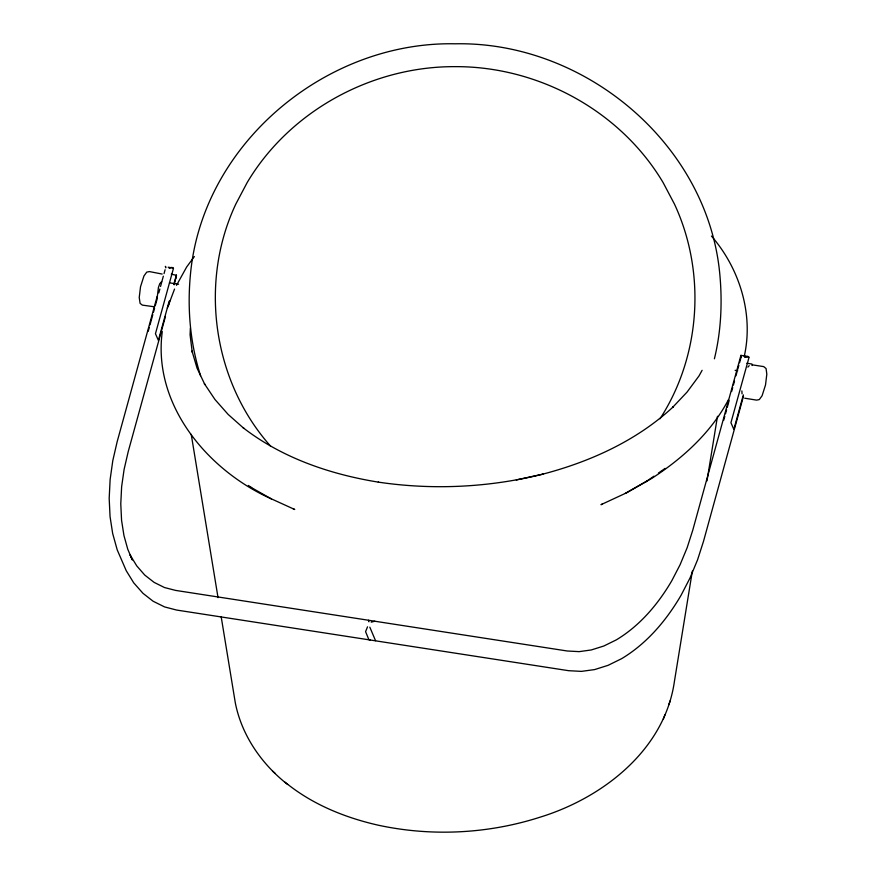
<?xml version="1.0" encoding="UTF-8"?>
<svg xmlns="http://www.w3.org/2000/svg" width="876" height="876" viewBox="0 0 876 876"><rect width="100%" height="100%" fill="white"/><g stroke="black" fill="none" stroke-linecap="round" stroke-linejoin="round"><path stroke-width="1.31" d="M162.279 331.588C152.621 403.398 205.597 467.795 267.476 497.086L294.741 509.493L293.361 508.978M190.377 328.084L190.081 334.807L192.227 352.13L192.008 351.057L197.023 368.073L204.864 384.564L204.371 383.677L214.959 399.5L228.176 414.457L243.856 428.375L243.232 427.827C282.291 458.017 330.23 474.354 378.531 482.161L378.246 482.118C433.029 490.275 489.345 487.494 543.087 474.091L516.303 479.949M752.024 365.511L751.958 364.033L746.845 363.244M692.336 571.108L674.4 681.517C664.731 749.057 604.418 796.525 542.813 816.322L541.039 816.87C488.282 833.996 430.97 836.854 376.8 824.874L375.213 824.491C342.746 816.793 311.002 803.522 285.083 782.202M706.987 480.902L717.488 416.275M744.206 356.521C753.864 314.145 739.552 268.494 711.443 236.049M174.171 284.81L176.492 275.305L171.28 274.199M158.797 292.902L159.848 289.036M160.549 286.463L163.341 276.17M164.042 273.597L165.093 269.731M157.198 296.34L117.143 441.778L112.807 460.568L110.135 479.468L109.182 498.389L110.058 516.654L112.665 533.473L117.209 549.854L126.243 570.714L133.732 582.858L142.996 593.337L153.136 601.254L164.546 606.904L176.525 610.035L568.601 670.688L581.401 671.377L594.629 669.582L608.086 665.333L621.621 658.675C646.871 643.532 666.34 620.482 681.068 595.286L690.036 577.952L697.57 559.808L703.516 541.28L743.494 396.138M148.241 331.248L149.303 327.416M150.004 324.854L152.818 314.648M153.519 312.086L154.581 308.264M155.282 305.702L157.395 298.048M169.188 301.147L158.381 340.381L155.457 333.734L173.47 268.352L171.838 267.366L169.188 268.406M173.864 284.142L176.394 274.987M165.476 316.389L128.192 451.709L124.096 469.459L121.633 486.706L120.778 503.842L121.567 520.311L123.943 535.51L127.743 549.186L132.232 559.698M168.378 305.866L169.824 300.599M743.352 394.879L733.847 429.404L730.934 422.714L749.024 357.386L747.83 356.444L740.943 355.371L692.763 530.188L687.134 547.752L680.126 564.648L671.87 580.602C658.095 604.177 639.874 625.738 616.255 639.907L603.816 646.017L591.278 649.959L579.167 651.635L567.21 650.988L175.583 590.402L164.502 587.544L154.121 582.387L144.748 575.061L136.787 565.94L130.119 555.034L132.254 559.819M723.707 420.283L724.791 416.363M725.514 413.746L726.587 409.815M727.31 407.209L729.117 400.66M731.635 391.506L732.719 387.586M733.431 384.969L734.515 381.049M735.96 375.815L737.034 371.895M737.756 369.278L738.84 365.358M739.563 362.741L741.359 356.204L740.943 355.371M714.4 358.799C721.112 331.314 722.426 302.735 719.842 274.604L719.776 273.892C707.589 143.642 584.292 41.172 455.137 43.8C325.981 41.172 202.695 143.642 190.497 273.892L190.431 274.604C187.179 308.549 190.136 343.151 200.56 375.684M176.35 276.915L175.715 278.327M167.382 308.034L174.543 289.069M663.34 719.054L664.928 714.86M668.695 704.873L670.315 700.57M176.514 285.324L186.676 266.961L194.373 256.548M702.114 370.307L699.026 375.903L687.058 392.087L672.538 407.471L673.184 406.869C636.786 440.65 590.391 461.652 542.759 474.157M728.558 399.511C711.224 432.492 682.765 458.279 651.832 478.351L626.756 492.728L600.991 504.685L602.261 504.127M660 418.794C700.866 355.733 706.155 272.108 674.454 204.075L663.121 182.591C620.471 110.759 538.302 66.269 455.137 66.642C371.971 66.269 289.803 110.759 247.152 182.591L235.819 204.075C198.841 282.51 212.846 381.378 270.575 446.136M367.537 626.822L365.577 631.662L368.697 639.206A9.625 3.252 -50.3 0 0 369.289 639.819L370.252 639.896M747.852 367.132L749.21 365.664M653.945 476.183L646.116 481.625L647.671 480.595L625.267 493.385M658.413 473.062L665.125 468.397M371.205 622.157L374.665 621.259A13.009 4.402 -50.3 0 1 375.005 621.467M744.742 357.452L747.83 356.444M161.633 281.634L159.761 283.693L158.425 287.47L157.187 297.774M154.592 306.819L142.339 305.111L140.105 303.37L139.229 297.544L140.521 286.737L143.96 275.951L146.741 272.118L149.457 271.582L162.169 274.057M168.181 267.213L173.262 268.001M745.016 356.444L748.827 357.036M752.506 364.876L763.697 366.606L766.073 368.555L766.818 374.161L765.514 384.969L762.087 395.755L759.295 399.587L756.579 400.124L744.71 398.208M169.462 282.849L178.584 284.262M735.128 370.351L737.734 370.756M271.407 498.937L250.076 486.837L251.708 487.822M248.368 485.457L250.602 487.034M221.146 616.551L235.326 702.924C241.754 735.533 261.749 764.211 287.678 784.502M272.469 771.011L275.261 773.486M368.774 620.734L368.511 620.252L368.927 621.796M165.794 267.158L165.378 266.337L165.794 267.881M369.825 627.172L375.552 640.717M741.348 356.926L740.932 355.536M191.231 434.376L218.036 597.662M742.049 393.85L741.873 390.948"/></g></svg>
